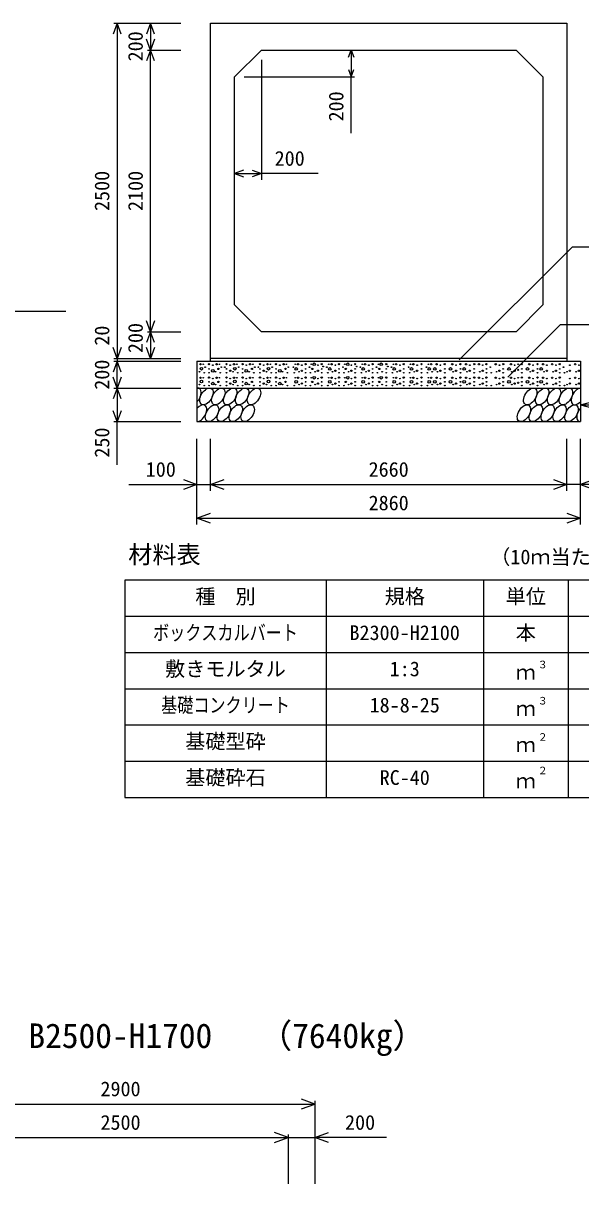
# Model space of a CAD drawing. Units: millimetres, scale not verified. Extents: x -100800 to 100800, y -35640 to 35640.
# Drawn here: x 37213 to 41372, y 9158 to 17810 of the extents above; entities that cross this region are included whole.
import ezdxf
from ezdxf.enums import TextEntityAlignment as Align

# ---------------------------------------------------------------- set-up
doc = ezdxf.new("R2010")
doc.units = ezdxf.units.MM
doc.header["$LTSCALE"] = 120
for name, color, linetype, lineweight in [('0-0_DIM', 7, 'Continuous', 25), ('0-2_HATCH', 6, 'Continuous', 25), ('0-3_HYO', 3, 'Continuous', 25), ('0-4_HYO2', 4, 'Continuous', 25), ('0-5_OUTLINE', 3, 'Continuous', 25), ('0-7_TXT', 7, 'Continuous', 25)]:
    doc.layers.add(name, color=color, linetype=linetype, lineweight=lineweight)
doc.styles.add('ＭＳ ゴシック', font='')
doc.styles.get('ＭＳ ゴシック').set_extended_font_data('MS Gothic')

msp = doc.modelspace()

# ---------------------------------------------------------------- linework, layer by layer
at = {"layer": '0-0_DIM'}
for p, q in [((37889, 17810.3), (38389.1, 17810.3)), ((37913, 17810.3), (37913, 15310.3)), ((38163, 17810.3), (38163, 17610.3)), ((38139, 17610.3), (38389.1, 17610.3)), ((38163, 15510.3), (38163, 17610.3)), ((39659.5, 17610.3), (39659.5, 17410.3)), ((38989.1, 17538.3), (38989.1, 16641.7)), ((38861.1, 17410.3), (39683.5, 17410.3)), ((39659.5, 16989.5), (39659.5, 17410.3)), ((38789.1, 16689.7), (38989.1, 16689.7)), ((39413.2, 16689.7), (38989.1, 16689.7)), ((41309, 16144.2), (40464.9, 15300.2)), ((41309, 16144.2), (42614.7, 16144.2)), ((35761.3, 15663.1), (37530.3, 15663.1)), ((38139, 15510.3), (38389.1, 15510.3)), ((38163, 15510.3), (38163, 15310.3)), ((41221.3, 15563.1), (40828.5, 15170.3)), ((41221.3, 15563.1), (42990.3, 15563.1)), ((37889, 15310.3), (38389.1, 15310.3)), ((37889, 15290.3), (38389.1, 15290.3)), ((37913, 15310.3), (37913, 15290.3)), ((37913, 15090.3), (37913, 15290.3)), ((37889, 15090.3), (38389.1, 15090.3)), ((37913, 15090.3), (37913, 14840.3)), ((41369.1, 14965.3), (41473.4, 14993.3)), ((41369.1, 14965.3), (42478, 14965.3)), ((41369.1, 14965.3), (41473.4, 14937.3)), ((37889, 14840.3), (38389.1, 14840.3)), ((37913, 14518.2), (37913, 14840.3)), ((38509.1, 14073.1), (38509.1, 14712.7)), ((38609.1, 14323.1), (38609.1, 14712.7)), ((41269.1, 14323.1), (41269.1, 14712.7)), ((41369.1, 14073.1), (41369.1, 14712.7)), ((38001.1, 14371.1), (38509.1, 14371.1)), ((38509.1, 14371.1), (38609.1, 14371.1)), ((38609.1, 14371.1), (41269.1, 14371.1)), ((38509.1, 14121.1), (41369.1, 14121.1)), ((36489.1, 9752.6), (39389.1, 9752.6)), ((39389.1, 9776.6), (39389.1, 9158)), ((39189.1, 9526.6), (39189.1, 9158)), ((39921.8, 9502.6), (39389.1, 9502.6))]:
    msp.add_line(p, q, dxfattribs=at)
for points in [[(37942.6, 17729.1), (37913, 17810.3), (37883.5, 17729.1)], [(38192.6, 17729.1), (38163, 17810.3), (38133.5, 17729.1)], [(38192.6, 17691.5), (38163, 17610.3), (38133.5, 17691.5)], [(38192.6, 17529.1), (38163, 17610.3), (38133.5, 17529.1)], [(39639.8, 17556.2), (39659.5, 17610.3), (39679.2, 17556.2)], [(39639.8, 17464.4), (39659.5, 17410.3), (39679.2, 17464.4)], [(38856.8, 16714.3), (38789.1, 16689.7), (38856.8, 16665)], [(38921.4, 16714.3), (38989.1, 16689.7), (38921.4, 16665)], [(38192.6, 15591.5), (38163, 15510.3), (38133.5, 15591.5)], [(38192.6, 15429.1), (38163, 15510.3), (38133.5, 15429.1)], [(37942.6, 15391.5), (37913, 15310.3), (37883.5, 15391.5)], [(38192.6, 15391.5), (38163, 15310.3), (38133.5, 15391.5)], [(37942.6, 15209.1), (37913, 15290.3), (37883.5, 15209.1)], [(37942.6, 15171.5), (37913, 15090.3), (37883.5, 15171.5)], [(37942.6, 15009.1), (37913, 15090.3), (37883.5, 15009.1)], [(37942.6, 14921.5), (37913, 14840.3), (37883.5, 14921.5)], [(38407.6, 14408), (38509.1, 14371.1), (38407.6, 14334.1)], [(38710.6, 14334.1), (38609.1, 14371.1), (38710.6, 14408)], [(41167.6, 14408), (41269.1, 14371.1), (41167.6, 14334.1)], [(41877.1, 14371.1), (41369.1, 14371.1), (41269.1, 14371.1)], [(41470.6, 14408), (41369.1, 14371.1), (41470.6, 14334.1)], [(38610.6, 14084.1), (38509.1, 14121.1), (38610.6, 14158)], [(41267.6, 14158), (41369.1, 14121.1), (41267.6, 14084.1)], [(39287.6, 9715.7), (39389.1, 9752.6), (39287.6, 9789.6)], [(39087.6, 9465.7), (39189.1, 9502.6), (39087.6, 9539.6)], [(39490.6, 9465.7), (39389.1, 9502.6), (39490.6, 9539.6)], [(36489.1, 9502.6), (36689.1, 9502.6), (39189.1, 9502.6), (39389.1, 9502.6)]]:
    msp.add_lwpolyline(points, dxfattribs=at)
at = {"layer": '0-2_HATCH'}
for centre, radius in [((38535.1, 15267.5), 5), ((38541.7, 15234.5), 10), ((38556.2, 15267.5), 2.5), ((38570.2, 15246.5), 2.5), ((38599.1, 15268.4), 5), ((38599.1, 15232.5), 2.5), ((38627.1, 15219.3), 10), ((38627.1, 15260.5), 2.5), ((38655.1, 15267.5), 5), ((38669.2, 15232.5), 5), ((38676.2, 15267.5), 2.5), ((38690.2, 15246.5), 2.5), ((38716.7, 15245.6), 2.5), ((38729.1, 15268.4), 5), ((38729.1, 15232.5), 2.5), ((38757.1, 15260.5), 2.5), ((38785.1, 15267.5), 5), ((38791.7, 15234.5), 10), ((38806.2, 15267.5), 2.5), ((38820.2, 15246.5), 2.5), ((38849.1, 15268.4), 5), ((38849.1, 15232.5), 2.5), ((38877.1, 15219.3), 10), ((38877.1, 15260.5), 2.5), ((38905.1, 15267.5), 5), ((38919.2, 15232.5), 5), ((38926.2, 15267.5), 2.5), ((38940.2, 15246.5), 2.5), ((38966.7, 15245.6), 2.5), ((38979.1, 15268.4), 5), ((38979.1, 15232.5), 2.5), ((39007.1, 15260.5), 2.5), ((39035.1, 15267.5), 5), ((39041.7, 15234.5), 10), ((39056.2, 15267.5), 2.5), ((39070.2, 15246.5), 2.5), ((39099.1, 15268.4), 5), ((39099.1, 15232.5), 2.5), ((39127.1, 15219.3), 10), ((39127.1, 15260.5), 2.5), ((39155.1, 15267.5), 5), ((39169.2, 15232.5), 5), ((39176.2, 15267.5), 2.5), ((39190.2, 15246.5), 2.5), ((39228, 15246.5), 2.5), ((39249, 15232.5), 10), ((39242, 15267.5), 2.5), ((39263.1, 15267.5), 5), ((39291.1, 15260.5), 2.5), ((39319.1, 15268.4), 5), ((39319.1, 15232.5), 2.5), ((39348, 15246.5), 2.5), ((39362, 15267.5), 2.5), ((39369, 15232.5), 5), ((39383.1, 15267.5), 10), ((39411.1, 15260.5), 2.5), ((39439.1, 15268.4), 5), ((39439.1, 15232.5), 2.5), ((39450.5, 15250.8), 2.5), ((39478, 15246.5), 2.5), ((39499, 15232.5), 10), ((39492, 15267.5), 2.5), ((39513.1, 15267.5), 5), ((39541.1, 15260.5), 2.5), ((39569.1, 15268.4), 5), ((39569.1, 15232.5), 2.5), ((39598, 15246.5), 2.5), ((39612, 15267.5), 2.5), ((39619, 15232.5), 5), ((39633.1, 15267.5), 10), ((39661.1, 15260.5), 2.5), ((39689.1, 15268.4), 5), ((39689.1, 15232.5), 2.5), ((39700.5, 15250.8), 2.5), ((39728, 15246.5), 2.5), ((39749, 15232.5), 10), ((39742, 15267.5), 2.5), ((39763.1, 15267.5), 5), ((39791.1, 15260.5), 2.5), ((39819.1, 15268.4), 5), ((39819.1, 15232.5), 2.5), ((39848, 15246.5), 2.5), ((39862, 15267.5), 2.5), ((39869, 15232.5), 5), ((39883.1, 15267.5), 10), ((39921, 15268.4), 5), ((39921, 15232.5), 2.5), ((39932.3, 15250.8), 2.5), ((39959.8, 15246.5), 2.5), ((39980.9, 15232.5), 10), ((39973.9, 15267.5), 2.5), ((39994.9, 15267.5), 5), ((40022.9, 15260.5), 2.5), ((40051, 15268.4), 5), ((40051, 15232.5), 2.5), ((40087.9, 15246.5), 2.5), ((40108.9, 15232.5), 10), ((40101.9, 15267.5), 2.5), ((40122.9, 15267.5), 5), ((40151, 15260.5), 2.5), ((40183.9, 15268.4), 5), ((40183.9, 15232.5), 2.5), ((40220.8, 15246.5), 2.5), ((40241.9, 15232.5), 10), ((40234.8, 15267.5), 2.5), ((40255.9, 15267.5), 5), ((40282.5, 15232.5), 10), ((40296.5, 15267.5), 5), ((40324.6, 15260.5), 2.5), ((40357.5, 15268.4), 5), ((40357.5, 15232.5), 2.5), ((40399.4, 15232.5), 10), ((40413.4, 15267.5), 5), ((40441.4, 15260.5), 2.5), ((40474.3, 15268.4), 5), ((40474.3, 15232.5), 2.5), ((40502.1, 15232.5), 10), ((40516.1, 15267.5), 5), ((40544.1, 15260.5), 2.5), ((40577, 15268.4), 5), ((40577, 15232.5), 2.5), ((40612.3, 15267.5), 5), ((40640.3, 15260.5), 2.5), ((40668.4, 15268.4), 5), ((40668.4, 15232.5), 2.5), ((40697.2, 15246.5), 2.5), ((40737.1, 15267.5), 5), ((40765.1, 15260.5), 2.5), ((40793.2, 15268.4), 5), ((40793.2, 15232.5), 2.5), ((40836.5, 15232.5), 10), ((40850.5, 15267.5), 5), ((40878.6, 15260.5), 2.5), ((40904.7, 15226.3), 5), ((40904.7, 15267.5), 2.5), ((40932, 15268.4), 5), ((40932, 15232.5), 2.5), ((40973.9, 15232.5), 10), ((40987.9, 15267.5), 5), ((41016, 15260.5), 2.5), ((41048.9, 15268.4), 5), ((41048.9, 15232.5), 2.5), ((41076.6, 15232.5), 10), ((41090.6, 15267.5), 5), ((41118.7, 15260.5), 2.5), ((41158.4, 15267.5), 5), ((41186.4, 15260.5), 2.5), ((41214.5, 15268.4), 5), ((41214.5, 15232.5), 2.5), ((41243.4, 15246.5), 2.5), ((41290.4, 15260.5), 2.5), ((41330.2, 15267.5), 5), ((41358.2, 15260.5), 2.5), ((38528.1, 15212.3), 2.5), ((38535.1, 15167.5), 5), ((38541.7, 15138.4), 10), ((38556.2, 15167.5), 2.5), ((38563.2, 15204.4), 2.5), ((38599.1, 15168.4), 5), ((38599.1, 15204.4), 2.5), ((38627.1, 15160.5), 2.5), ((38648.1, 15212.3), 2.5), ((38655.1, 15167.5), 5), ((38676.2, 15167.5), 2.5), ((38683.2, 15204.4), 2.5), ((38729.1, 15168.4), 5), ((38729.1, 15204.4), 2.5), ((38757.1, 15219.3), 5), ((38757.1, 15160.5), 2.5), ((38778.1, 15212.3), 2.5), ((38785.1, 15167.5), 5), ((38791.7, 15138.4), 10), ((38806.2, 15167.5), 2.5), ((38813.2, 15204.4), 2.5), ((38849.1, 15168.4), 5), ((38849.1, 15204.4), 2.5), ((38877.1, 15160.5), 2.5), ((38898.1, 15212.3), 2.5), ((38905.1, 15167.5), 5), ((38926.2, 15167.5), 2.5), ((38933.2, 15204.4), 2.5), ((38979.1, 15168.4), 5), ((38979.1, 15204.4), 2.5), ((39007.1, 15219.3), 5), ((39007.1, 15160.5), 2.5), ((39028.1, 15212.3), 2.5), ((39035.1, 15167.5), 5), ((39041.7, 15138.4), 10), ((39056.2, 15167.5), 2.5), ((39063.2, 15204.4), 2.5), ((39099.1, 15168.4), 5), ((39099.1, 15204.4), 2.5), ((39127.1, 15160.5), 2.5), ((39148.1, 15212.3), 2.5), ((39155.1, 15167.5), 5), ((39176.2, 15167.5), 2.5), ((39183.2, 15204.4), 2.5), ((39235, 15204.4), 2.5), ((39249, 15136.4), 10), ((39242, 15167.5), 2.5), ((39263.1, 15167.5), 5), ((39270.1, 15212.3), 2.5), ((39291.1, 15219.3), 5), ((39291.1, 15160.5), 2.5), ((39319.1, 15168.4), 5), ((39319.1, 15204.4), 2.5), ((39355, 15204.4), 2.5), ((39362, 15167.5), 2.5), ((39383.1, 15167.5), 10), ((39390.1, 15212.3), 2.5), ((39411.1, 15219.3), 5), ((39411.1, 15160.5), 2.5), ((39439.1, 15168.4), 5), ((39439.1, 15204.4), 2.5), ((39485, 15204.4), 2.5), ((39499, 15136.4), 10), ((39492, 15167.5), 2.5), ((39513.1, 15167.5), 5), ((39520.1, 15212.3), 2.5), ((39541.1, 15219.3), 5), ((39541.1, 15160.5), 2.5), ((39569.1, 15168.4), 5), ((39569.1, 15204.4), 2.5), ((39605, 15204.4), 2.5), ((39612, 15167.5), 2.5), ((39633.1, 15167.5), 10), ((39640.1, 15212.3), 2.5), ((39661.1, 15219.3), 5), ((39661.1, 15160.5), 2.5), ((39689.1, 15168.4), 5), ((39689.1, 15204.4), 2.5), ((39735, 15204.4), 2.5), ((39749, 15136.4), 10), ((39742, 15167.5), 2.5), ((39763.1, 15167.5), 5), ((39770.1, 15212.3), 2.5), ((39791.1, 15219.3), 5), ((39791.1, 15160.5), 2.5), ((39819.1, 15168.4), 5), ((39819.1, 15204.4), 2.5), ((39855, 15204.4), 2.5), ((39862, 15167.5), 2.5), ((39883.1, 15167.5), 10), ((39890.1, 15212.3), 2.5), ((39921, 15168.4), 5), ((39921, 15204.4), 2.5), ((39966.8, 15204.4), 2.5), ((39980.9, 15136.4), 10), ((39973.9, 15167.5), 2.5), ((39994.9, 15167.5), 5), ((40001.9, 15212.3), 2.5), ((40022.9, 15219.3), 5), ((40022.9, 15160.5), 2.5), ((40051, 15168.4), 5), ((40051, 15204.4), 2.5), ((40094.9, 15204.4), 2.5), ((40108.9, 15136.4), 10), ((40101.9, 15167.5), 2.5), ((40122.9, 15167.5), 5), ((40130, 15212.3), 2.5), ((40151, 15219.3), 5), ((40151, 15160.5), 2.5), ((40183.9, 15168.4), 5), ((40183.9, 15204.4), 2.5), ((40227.8, 15204.4), 2.5), ((40241.9, 15136.4), 10), ((40234.8, 15167.5), 2.5), ((40255.9, 15167.5), 5), ((40262.9, 15212.3), 2.5), ((40282.5, 15136.4), 10), ((40296.5, 15167.5), 5), ((40303.6, 15212.3), 2.5), ((40324.6, 15219.3), 5), ((40324.6, 15160.5), 2.5), ((40357.5, 15168.4), 5), ((40357.5, 15204.4), 2.5), ((40399.4, 15136.4), 10), ((40413.4, 15167.5), 5), ((40420.4, 15212.3), 2.5), ((40441.4, 15219.3), 5), ((40441.4, 15160.5), 2.5), ((40474.3, 15168.4), 5), ((40474.3, 15204.4), 2.5), ((40502.1, 15136.4), 10), ((40516.1, 15167.5), 5), ((40523.1, 15212.3), 2.5), ((40544.1, 15219.3), 5), ((40544.1, 15160.5), 2.5), ((40577, 15168.4), 5), ((40577, 15204.4), 2.5), ((40612.3, 15167.5), 5), ((40619.3, 15212.3), 2.5), ((40640.3, 15219.3), 5), ((40640.3, 15160.5), 2.5), ((40668.4, 15168.4), 5), ((40668.4, 15204.4), 2.5), ((40704.2, 15204.4), 2.5), ((40737.1, 15167.5), 5), ((40744.1, 15212.3), 2.5), ((40765.1, 15219.3), 5), ((40765.1, 15160.5), 2.5), ((40793.2, 15168.4), 5), ((40793.2, 15204.4), 2.5), ((40836.5, 15136.4), 10), ((40850.5, 15167.5), 5), ((40857.5, 15212.3), 2.5), ((40878.6, 15219.3), 5), ((40878.6, 15160.5), 2.5), ((40904.7, 15167.5), 2.5), ((40932, 15168.4), 5), ((40932, 15204.4), 2.5), ((40973.9, 15136.4), 10), ((40987.9, 15167.5), 5), ((40995, 15212.3), 2.5), ((41016, 15219.3), 5), ((41016, 15160.5), 2.5), ((41048.9, 15168.4), 5), ((41048.9, 15204.4), 2.5), ((41076.6, 15136.4), 10), ((41090.6, 15167.5), 5), ((41097.6, 15212.3), 2.5), ((41118.7, 15219.3), 5), ((41118.7, 15160.5), 2.5), ((41158.4, 15167.5), 5), ((41165.4, 15212.3), 2.5), ((41186.4, 15219.3), 5), ((41186.4, 15160.5), 2.5), ((41214.5, 15168.4), 5), ((41214.5, 15204.4), 2.5), ((41250.4, 15204.4), 2.5), ((41269.4, 15212.3), 2.5), ((41290.4, 15219.3), 5), ((41290.4, 15160.5), 2.5), ((41330.2, 15167.5), 5), ((41337.2, 15212.3), 2.5), ((41358.2, 15219.3), 5), ((41358.2, 15160.5), 2.5), ((38528.1, 15116.2), 2.5), ((38563.2, 15108.4), 2.5), ((38599.1, 15136.4), 2.5), ((38599.1, 15108.4), 2.5), ((38627.1, 15123.2), 10), ((38648.1, 15116.2), 2.5), ((38669.2, 15136.4), 5), ((38683.2, 15108.4), 2.5), ((38729.1, 15136.4), 2.5), ((38729.1, 15108.4), 2.5), ((38757.1, 15123.2), 5), ((38778.1, 15116.2), 2.5), ((38813.2, 15108.4), 2.5), ((38849.1, 15136.4), 2.5), ((38849.1, 15108.4), 2.5), ((38877.1, 15123.2), 10), ((38898.1, 15116.2), 2.5), ((38919.2, 15136.4), 5), ((38933.2, 15108.4), 2.5), ((38979.1, 15136.4), 2.5), ((38979.1, 15108.4), 2.5), ((39007.1, 15123.2), 5), ((39028.1, 15116.2), 2.5), ((39063.2, 15108.4), 2.5), ((39099.1, 15136.4), 2.5), ((39099.1, 15108.4), 2.5), ((39127.1, 15123.2), 10), ((39148.1, 15116.2), 2.5), ((39169.2, 15136.4), 5), ((39183.2, 15108.4), 2.5), ((39235, 15108.4), 2.5), ((39270.1, 15116.2), 2.5), ((39291.1, 15123.2), 5), ((39319.1, 15136.4), 2.5), ((39319.1, 15108.4), 2.5), ((39355, 15108.4), 2.5), ((39369, 15136.4), 5), ((39390.1, 15116.2), 2.5), ((39411.1, 15123.2), 5), ((39439.1, 15136.4), 2.5), ((39439.1, 15108.4), 2.5), ((39485, 15108.4), 2.5), ((39520.1, 15116.2), 2.5), ((39541.1, 15123.2), 5), ((39569.1, 15136.4), 2.5), ((39569.1, 15108.4), 2.5), ((39605, 15108.4), 2.5), ((39619, 15136.4), 5), ((39640.1, 15116.2), 2.5), ((39661.1, 15123.2), 5), ((39689.1, 15136.4), 2.5), ((39689.1, 15108.4), 2.5), ((39735, 15108.4), 2.5), ((39770.1, 15116.2), 2.5), ((39791.1, 15123.2), 5), ((39819.1, 15136.4), 2.5), ((39819.1, 15108.4), 2.5), ((39855, 15108.4), 2.5), ((39869, 15136.4), 5), ((39890.1, 15116.2), 2.5), ((39921, 15136.4), 2.5), ((39921, 15108.4), 2.5), ((39966.8, 15108.4), 2.5), ((40001.9, 15116.2), 2.5), ((40022.9, 15123.2), 5), ((40051, 15136.4), 2.5), ((40051, 15108.4), 2.5), ((40094.9, 15108.4), 2.5), ((40130, 15116.2), 2.5), ((40151, 15123.2), 5), ((40183.9, 15136.4), 2.5), ((40183.9, 15108.4), 2.5), ((40227.8, 15108.4), 2.5), ((40262.9, 15116.2), 2.5), ((40303.6, 15116.2), 2.5), ((40324.6, 15123.2), 5), ((40357.5, 15136.4), 2.5), ((40357.5, 15108.4), 2.5), ((40420.4, 15116.2), 2.5), ((40441.4, 15123.2), 5), ((40474.3, 15136.4), 2.5), ((40474.3, 15108.4), 2.5), ((40523.1, 15116.2), 2.5), ((40544.1, 15123.2), 5), ((40577, 15136.4), 2.5), ((40577, 15108.4), 2.5), ((40619.3, 15116.2), 2.5), ((40640.3, 15123.2), 5), ((40668.4, 15136.4), 2.5), ((40668.4, 15108.4), 2.5), ((40704.2, 15108.4), 2.5), ((40744.1, 15116.2), 2.5), ((40765.1, 15123.2), 5), ((40793.2, 15136.4), 2.5), ((40793.2, 15108.4), 2.5), ((40857.5, 15116.2), 2.5), ((40878.6, 15123.2), 5), ((40904.7, 15130.2), 5), ((40932, 15136.4), 2.5), ((40932, 15108.4), 2.5), ((40995, 15116.2), 2.5), ((41016, 15123.2), 5), ((41048.9, 15136.4), 2.5), ((41048.9, 15108.4), 2.5), ((41097.6, 15116.2), 2.5), ((41118.7, 15123.2), 5), ((41165.4, 15116.2), 2.5), ((41186.4, 15123.2), 5), ((41214.5, 15136.4), 2.5), ((41214.5, 15108.4), 2.5), ((41250.4, 15108.4), 2.5), ((41269.4, 15116.2), 2.5), ((41290.4, 15123.2), 5), ((41337.2, 15116.2), 2.5), ((41358.2, 15123.2), 5)]:
    msp.add_circle(centre, radius, dxfattribs=at)
for centre, start_param, end_param in [((38490.8, 15027.8), 4.335544, 6.724593), ((41349.8, 15027.8), 0.419949, 4.357003), ((38532.3, 14902.8), 3.496422, 7.58605), ((41391.4, 14902.8), 1.28053, 3.496422)]:
    msp.add_ellipse(centre, major_axis=(36.4, 58.9), ratio=0.5792, start_param=start_param, end_param=end_param, dxfattribs=at)
for centre in [(38579.5, 15027.8), (38668.2, 15027.8), (38756.9, 15027.8), (38845.6, 15027.8), (38934.3, 15027.8), (40995, 15027.8), (41083.7, 15027.8), (41172.4, 15027.8), (41261.1, 15027.8), (38621, 14902.8), (38709.7, 14902.8), (38798.4, 14902.8), (38887.1, 14902.8), (40947.9, 14902.8), (41036.6, 14902.8), (41125.3, 14902.8), (41214, 14902.8), (41302.7, 14902.8)]:
    msp.add_ellipse(centre, major_axis=(36.4, 58.9), ratio=0.5792, dxfattribs=at)
at = {"layer": '0-3_HYO'}
for p, q in [((39471.6, 13658.6), (39471.6, 12038.6)), ((40646.6, 13658.6), (40646.6, 12038.6)), ((41276.6, 13658.6), (41276.6, 12038.6)), ((37971.6, 13388.6), (41906.6, 13388.6))]:
    msp.add_line(p, q, dxfattribs=at)
msp.add_lwpolyline([(37971.6, 12038.6), (41906.6, 12038.6), (41906.6, 13658.6), (37971.6, 13658.6)], close=True, dxfattribs=at)
at = {"layer": '0-4_HYO2'}
for p, q in [((37971.6, 13118.6), (41906.6, 13118.6)), ((37971.6, 12848.6), (41906.6, 12848.6)), ((37971.6, 12578.6), (41906.6, 12578.6)), ((37971.6, 12308.6), (41906.6, 12308.6))]:
    msp.add_line(p, q, dxfattribs=at)
at = {"layer": '0-5_OUTLINE'}
for p, q in [((38609.1, 15290.3), (38609.1, 17810.3)), ((38989.1, 17610.3), (38789.1, 17410.3)), ((38989.1, 17610.3), (40889.1, 17610.3)), ((41089.1, 17410.3), (40889.1, 17610.3)), ((38789.1, 15710.3), (38789.1, 17410.3)), ((41089.1, 17410.3), (41089.1, 15710.3)), ((38989.1, 15510.3), (38789.1, 15710.3)), ((41089.1, 15710.3), (40889.1, 15510.3)), ((40889.1, 15510.3), (38989.1, 15510.3)), ((38509.1, 15290.3), (38509.1, 14840.3)), ((38509.1, 15290.3), (41369.1, 15290.3)), ((41269.1, 15310.3), (38609.1, 15310.3)), ((41369.1, 15290.3), (41369.1, 14840.3)), ((38509.1, 15090.3), (41369.1, 15090.3)), ((38509.1, 14840.3), (41369.1, 14840.3))]:
    msp.add_line(p, q, dxfattribs=at)
msp.add_lwpolyline([(38609.1, 17810.3), (41269.1, 17810.3), (41269.1, 15290.3)], dxfattribs=at)

# ---------------------------------------------------------------- texts
at = {"layer": '0-0_DIM', "style": 'ＭＳ ゴシック'}
for s, p in [('200', (38138, 17525.6)), ('200', (39634.5, 17078)), ('2500', (37888, 16410.3)), ('2100', (38138, 16410.3)), ('20', (37888, 15406.2)), ('200', (38138, 15351.1)), ('200', (37888, 15077.8)), ('250', (37888, 14571.5))]:
    msp.add_text(s, height=110, rotation=90, dxfattribs=at).set_placement(p, align=Align.BOTTOM_LEFT)
for s, p in [('200', (39088.3, 16714.7)), ('100', (38126.7, 14396.1)), ('2660', (39789.1, 14396.1)), ('2860', (39789.1, 14146.1)), ('2900', (37789.1, 9777.6)), ('2500', (37789.1, 9527.6)), ('200', (39613.4, 9527.6))]:
    msp.add_text(s, height=110, dxfattribs=at).set_placement(p, align=Align.BOTTOM_LEFT)
at = {"layer": '0-7_TXT', "style": 'ＭＳ ゴシック'}
for s, height, p in [('材料表', 132, (37996.6, 13743.6)), ('（10ｍ当たり）', 110, (40696.6, 13743.6)), ('種\u3000別', 110, (38496.6, 13448.6)), ('規格', 110, (39909.1, 13448.6)), ('単位', 110, (40811.6, 13448.6)), ('本', 110, (40886.6, 13178.6)), ('B2300-H2100', 110, (39646.6, 13178.6)), ('敷きモルタル', 110, (38271.6, 12908.6)), ('1:3', 110, (39946.6, 12908.6)), ('ｍ', 110, (40886.6, 12883.6)), ('３', 55, (41050.5, 12984.5)), ('18-8-25', 110, (39796.6, 12638.6)), ('ｍ', 110, (40886.6, 12613.6)), ('３', 55, (41050.5, 12714.5)), ('基礎型砕', 110, (38421.6, 12368.6)), ('ｍ', 110, (40886.6, 12343.6)), ('２', 55, (41050.5, 12444.5)), ('基礎砕石', 110, (38421.6, 12098.6)), ('RC-40', 110, (39871.6, 12098.6)), ('２', 55, (41050.5, 12194.5)), ('ｍ', 110, (40886.6, 12073.6)), ('（7640kg）', 183.3, (38969.3, 10115.3)), ('B2500-H1700', 183.3, (37251.6, 10115.3))]:
    msp.add_text(s, height=height, dxfattribs=at).set_placement(p, align=Align.BOTTOM_LEFT)
at = {"layer": '0-7_TXT', "style": 'ＭＳ ゴシック', "width": 0.8}
for s, p in [('ボックスカルバート', (38181.6, 13178.6)), ('基礎コンクリート', (38241.6, 12638.6))]:
    msp.add_text(s, height=110, dxfattribs=at).set_placement(p, align=Align.BOTTOM_LEFT)

doc.saveas('drawing.dxf')
